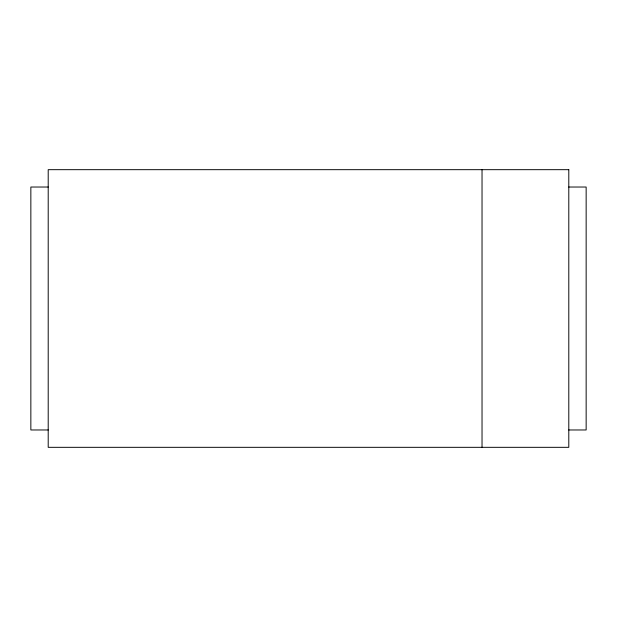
<?xml version="1.0" encoding="UTF-8"?>
<svg xmlns="http://www.w3.org/2000/svg" width="617" height="617" viewBox="0 0 617 617"><rect width="100%" height="100%" fill="white"/><g stroke="black" fill="none" stroke-linecap="round" stroke-linejoin="round"><path stroke-width="0.93" d="M48.203 187.028L30.85 187.028L30.85 429.972L48.203 429.972M568.797 187.028L586.15 187.028L586.15 429.972L568.797 429.972M482.031 169.675L482.031 447.325M568.797 169.675L48.203 169.675L48.203 447.325L568.797 447.325L568.797 169.675"/></g></svg>
